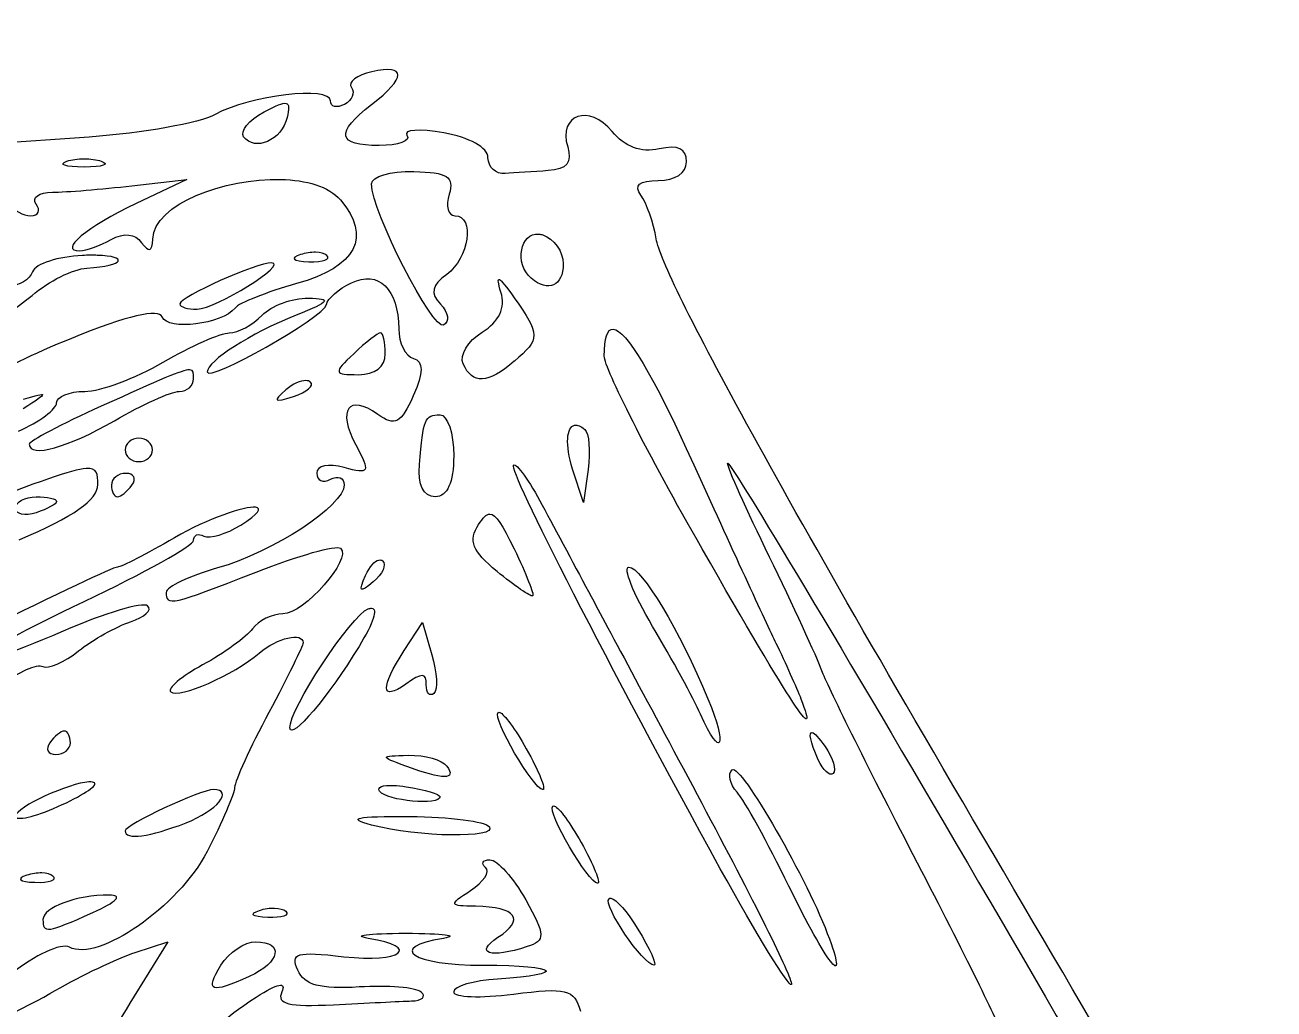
# Model space of a CAD drawing. Extents: x 26 to 243, y 4 to 296.
# Drawn here: x 200.62 to 225.85, y 87.28 to 107.15 of the extents above; entities that cross this region are included whole.
import ezdxf

# ---------------------------------------------------------------- set-up
doc = ezdxf.new("R2010")
doc.units = 0
doc.layers.add('Layer_1', color=7, linetype='CONTINUOUS')

msp = doc.modelspace()

# ---------------------------------------------------------------- linework, layer by layer
at = {"layer": 'Layer_1', "color": 7}
for points in [[(201.919527, 104.892409), (199.950036, 104.753502), (198.187248, 107.154595)], [(205.894892, 105.572057), (205.894892, 105.572057)], [(201.814797, 104.453641), (201.814797, 104.453641)], [(208.47127, 104.195673), (208.47127, 104.195673)], [(202.782178, 103.907939), (203.887917, 104.035269), (202.869269, 103.552404)], [(205.789059, 104.03637), (205.789059, 104.03637)], [(211.000247, 102.931185), (211.000247, 102.931185)], [(202.082688, 102.50289), (202.082688, 102.50289)], [(206.491857, 102.563526), (206.491857, 102.563526)], [(205.602747, 102.350755), (205.602747, 102.350755)], [(210.203742, 102.013412), (210.203742, 102.013412)], [(207.801546, 100.93744), (207.801546, 100.93744)], [(212.499552, 101.013508), (212.499552, 101.013508)], [(203.945242, 100.192196), (203.945242, 100.192196)], [(210.504154, 100.363073), (210.50305, 100.363073)], [(206.296728, 99.973914), (206.296728, 99.973914)], [(209.003194, 99.282139), (209.003194, 99.282139)], [(211.721787, 99.072677), (211.721787, 99.072677)], [(202.920535, 98.809197), (202.920535, 98.809197)], [(201.856137, 98.197898), (201.856137, 98.197898)], [(210.488169, 98.266249), (210.488169, 98.266249)], [(211.992986, 98.180259), (211.89928, 97.50833), (211.682101, 98.186874)], [(214.809697, 98.301527), (214.809697, 98.301527)], [(202.66036, 98.099783), (202.66036, 98.099783)], [(200.846862, 97.626841), (200.846862, 97.626841)], [(205.279185, 97.414071), (205.279185, 97.414071)], [(210.011368, 97.277921), (210.011368, 97.277921)], [(207.769023, 96.350226), (207.769023, 96.350226)], [(212.818156, 96.208011), (212.818156, 96.208011)], [(207.621849, 95.375676), (207.621849, 95.375676)], [(208.282204, 94.525151), (208.647659, 95.089595), (208.647659, 95.089595)], [(208.647659, 95.089595), (208.838933, 94.43861)], [(210.208701, 93.27279), (210.208701, 93.27279)], [(201.416268, 92.896861), (201.416268, 92.896861)], [(216.521219, 92.865995), (216.521219, 92.865995)], [(208.364887, 92.407384), (208.364887, 92.407384)], [(214.905607, 92.112481), (214.905607, 92.112481)], [(201.910707, 91.869397), (201.910707, 91.869397)], [(204.427557, 91.714505), (204.427557, 91.714505)], [(208.06668, 91.798842), (208.06668, 91.798842)], [(211.314439, 91.38102), (211.314439, 91.38102)], [(208.394102, 91.171558), (208.394102, 91.171558)], [(210.011919, 90.295676), (210.011919, 90.295676)], [(200.962065, 90.029992), (200.962065, 90.029992)], [(202.320813, 89.585161), (202.320813, 89.585161)], [(205.662279, 89.320578), (205.662279, 89.320578)], [(212.453801, 89.519564), (212.453801, 89.519564)], [(208.31197, 88.812358), (208.31197, 88.812358)], [(203.507577, 88.639827), (202.740839, 87.398489)], [(202.84998, 88.425953), (203.507577, 88.639827), (203.507577, 88.639827)], [(205.280285, 88.640377), (205.280285, 88.640377)]]:
    msp.add_lwpolyline(points, dxfattribs=at)
for points in [[(207.625157, 106.209261), (207.322728, 106.141621), (207.13823, 105.999155), (207.215051, 105.892864)], [(207.621849, 105.548906), (208.326897, 106.094651), (208.328404, 106.366549), (207.625157, 106.209261)], [(206.792271, 105.622219), (206.792271, 105.926596), (205.158724, 105.73486), (204.462284, 105.348816)], [(207.215051, 105.892864), (207.291844, 105.786577), (207.227949, 105.632802), (207.07339, 105.55111)], [(205.450062, 105.397872), (205.691926, 105.527073), (205.828838, 105.587709), (205.894892, 105.572057)], [(205.894892, 105.572057), (205.960946, 105.556393), (205.956512, 105.464098), (205.916389, 105.28708)], [(207.07339, 105.55111), (206.918845, 105.469415), (206.792271, 105.501541), (206.792271, 105.622219)], [(207.776741, 104.720982), (206.926011, 104.720982), (206.878561, 104.973582), (207.621849, 105.548906)], [(212.48026, 105.004858), (212.020435, 105.566336), (211.382037, 105.345971), (211.58123, 104.694523)], [(204.462284, 105.348816), (204.14707, 105.174098), (203.002809, 104.968728), (201.919527, 104.892409)], [(205.037202, 104.897921), (204.957051, 105.008817), (205.142806, 105.233754), (205.450062, 105.397872)], [(205.916389, 105.28708), (205.812926, 104.830597), (205.261907, 104.586923), (205.037202, 104.897921)], [(209.079262, 104.976193), (208.588364, 105.062064), (208.253999, 105.039639), (208.335674, 104.926584)], [(209.97223, 104.475138), (209.97223, 104.674023), (209.593753, 104.886192), (209.079262, 104.976193)], [(213.426147, 104.65208), (213.065524, 104.571421), (212.734006, 104.694992), (212.48026, 105.004858)], [(208.335674, 104.926584), (208.417377, 104.813528), (208.165869, 104.720982), (207.776741, 104.720982)], [(211.58123, 104.694523), (211.677665, 104.379055), (211.562995, 104.23782), (211.190417, 104.212759)], [(213.981219, 104.394109), (213.981219, 104.660473), (213.812845, 104.738573), (213.426147, 104.65208)], [(201.469185, 104.404582), (201.564237, 104.437382), (201.689516, 104.453641), (201.814797, 104.453641)], [(201.814797, 104.453641), (201.940081, 104.453641), (202.065371, 104.437385), (202.160409, 104.404582)], [(210.317842, 104.15378), (210.127765, 104.14077), (209.97223, 104.285377), (209.97223, 104.475138)], [(201.814797, 104.285521), (201.434646, 104.285521), (201.279108, 104.33898), (201.469185, 104.404582)], [(202.160409, 104.404582), (202.350486, 104.33898), (202.194978, 104.285521), (201.814797, 104.285521)], [(207.620746, 103.945971), (207.620746, 104.094796), (208.003233, 104.207047), (208.47127, 104.195673)], [(208.47127, 104.195673), (209.156591, 104.178994), (209.295929, 104.090384), (209.188403, 103.738716)], [(211.190417, 104.212759), (210.900518, 104.19326), (210.507919, 104.166791), (210.317842, 104.15378)], [(213.411813, 104.011565), (213.75175, 104.011565), (213.981219, 104.165811), (213.981219, 104.394109)], [(203.201103, 102.82921), (203.227153, 103.544268), (204.655657, 104.065123), (205.789059, 104.03637)], [(205.789059, 104.03637), (206.304238, 104.023306), (206.758478, 103.896526), (206.992361, 103.62296)], [(209.076507, 101.094536), (208.854624, 100.977242), (207.620746, 103.393964), (207.620746, 103.945971)], [(213.059035, 103.716115), (212.911857, 103.916891), (213.025141, 104.011565), (213.411813, 104.011565)], [(200.846862, 103.538623), (200.752882, 103.668685), (200.900857, 103.77644), (201.175936, 103.777852)], [(201.175936, 103.777852), (201.451018, 103.779263), (202.173933, 103.837872), (202.782178, 103.907939)], [(209.188403, 103.738716), (209.115025, 103.498666), (209.167462, 103.302152), (209.30526, 103.302152)], [(213.36937, 102.836375), (213.317808, 103.157688), (213.17819, 103.553539), (213.059035, 103.716115)], [(200.293441, 103.538623), (200.387421, 103.408561), (200.588967, 103.302152), (200.741029, 103.302152)], [(200.741029, 103.302152), (200.89309, 103.302152), (200.940842, 103.408561), (200.846862, 103.538623)], [(202.869269, 103.552404), (201.870855, 103.079594), (201.285577, 102.589428), (201.728807, 102.596596)], [(206.992361, 103.62296), (207.630296, 102.876756), (207.312003, 102.268228), (206.108213, 101.93183)], [(209.30526, 103.302152), (209.712986, 103.302152), (209.591436, 102.439286), (209.138243, 102.117592)], [(202.359949, 102.82039), (202.628652, 102.965729), (202.839091, 102.944272), (202.97786, 102.757553)], [(210.846458, 102.040971), (210.49451, 102.341987), (210.632678, 102.968531), (211.000247, 102.931185)], [(211.000247, 102.931185), (211.024744, 102.928645), (211.050403, 102.923342), (211.076867, 102.91465)], [(201.728807, 102.596596), (201.851855, 102.598572), (202.135864, 102.699184), (202.359949, 102.82039)], [(202.97786, 102.757553), (203.128341, 102.555107), (203.19179, 102.57556), (203.201103, 102.82921)], [(211.076867, 102.91465), (211.304959, 102.839782), (211.491381, 102.577123), (211.491381, 102.330912)], [(220.594149, 89.704776), (216.017831, 97.470665), (213.494479, 102.056649), (213.36937, 102.836375)], [(201.78062, 102.500136), (201.289751, 102.479025), (200.837207, 102.331815), (200.775203, 102.172713)], [(202.082688, 102.50289), (201.99503, 102.505712), (201.894454, 102.505216), (201.78062, 102.500136)], [(201.869918, 102.246026), (202.6613, 102.295889), (202.696307, 102.48307), (202.082688, 102.50289)], [(206.186484, 102.517775), (205.965927, 102.442286), (206.031403, 102.386355), (206.353503, 102.37501)], [(206.491857, 102.563526), (206.395805, 102.566909), (206.286278, 102.551926), (206.186484, 102.517775)], [(206.353503, 102.37501), (206.644954, 102.364737), (206.808064, 102.420453), (206.716201, 102.499032)], [(206.716201, 102.499032), (206.670269, 102.538315), (206.587908, 102.560145), (206.491857, 102.563526)], [(200.775203, 102.172713), (200.713171, 102.01361), (200.499771, 101.883325), (200.300607, 101.883325)], [(200.76418, 101.694259), (201.098754, 101.980435), (201.596303, 102.228782), (201.869918, 102.246026)], [(205.602747, 102.350755), (205.303902, 102.357867), (203.750113, 101.663033), (203.750113, 101.522278)], [(204.095725, 101.415344), (204.475484, 101.42113), (205.959504, 102.342261), (205.602747, 102.350755)], [(207.213951, 101.948919), (207.764284, 102.212345), (208.162432, 101.823384), (208.169205, 101.016262)], [(211.491381, 102.330912), (211.491381, 101.881696), (211.190741, 101.746512), (210.846458, 102.040971)], [(206.108213, 101.93183), (205.504596, 101.763152), (204.944777, 101.540899), (204.864118, 101.437942)], [(206.711793, 101.507396), (206.728359, 101.625763), (206.954109, 101.824546), (207.213951, 101.948919)], [(209.138243, 102.117592), (208.835588, 101.902753), (208.80083, 101.737221), (209.013117, 101.51842)], [(210.234059, 101.757648), (210.176358, 101.943396), (210.162769, 102.030422), (210.203742, 102.013412)], [(210.203742, 102.013412), (210.244718, 101.996394), (210.340304, 101.875516), (210.501397, 101.646854)], [(199.779159, 101.528343), (199.545959, 101.008552), (200.064805, 101.09608), (200.76418, 101.694259)], [(209.855923, 100.952322), (210.195324, 101.161553), (210.330071, 101.448485), (210.234059, 101.757648)], [(203.392924, 101.258248), (203.323187, 101.434902), (202.687896, 101.284943), (201.561237, 100.826092)], [(204.864118, 101.437942), (204.607493, 101.110454), (203.50443, 100.975735), (203.392924, 101.258248)], [(203.750113, 101.522278), (203.750113, 101.460584), (203.905649, 101.412465), (204.095725, 101.415344)], [(204.302981, 100.148098), (204.302981, 99.923035), (206.677644, 101.263048), (206.711793, 101.507396)], [(205.408719, 101.291872), (205.598034, 101.486966), (206.017865, 101.642561), (206.341376, 101.637481)], [(206.341376, 101.637481), (206.833572, 101.629751), (206.793956, 101.57397), (206.099943, 101.295177)], [(209.013117, 101.51842), (209.174464, 101.352163), (209.203112, 101.161457), (209.076507, 101.094536)], [(210.501397, 101.646854), (211.030987, 100.896817), (211.03097, 100.813714), (210.504154, 100.363073)], [(206.099943, 101.295177), (205.168356, 100.920939), (204.302981, 100.368508), (204.302981, 100.148098)], [(204.747814, 100.93744), (204.921999, 100.93744), (205.219433, 101.09678), (205.408719, 101.291872)], [(203.413871, 100.345984), (203.973348, 100.671141), (204.573626, 100.93744), (204.747814, 100.93744)], [(207.801546, 100.93744), (207.749081, 100.93744), (207.505461, 100.747462), (207.259702, 100.515207)], [(207.897456, 100.515207), (207.897456, 100.747462), (207.854011, 100.93744), (207.801546, 100.93744)], [(208.169205, 101.016262), (208.171463, 100.73446), (208.305868, 100.465906), (208.467412, 100.419847)], [(209.471175, 100.309606), (209.392689, 100.484513), (209.565968, 100.773562), (209.855923, 100.952322)], [(212.320959, 100.466149), (212.320959, 100.836608), (212.380754, 101.01861), (212.499552, 101.013508)], [(212.499552, 101.013508), (212.760907, 101.002275), (213.307397, 100.085279), (214.127842, 98.275622)], [(201.561237, 100.826092), (199.982006, 100.182933), (198.925866, 99.547702), (200.048151, 99.916038)], [(207.259702, 100.515207), (206.845202, 100.123455), (206.852057, 100.092978), (207.355062, 100.092978)], [(207.355062, 100.092978), (207.691245, 100.092978), (207.897456, 100.253373), (207.897456, 100.515207)], [(208.467412, 100.419847), (208.674168, 100.360919), (208.672915, 100.13745), (208.463004, 99.665233)], [(214.294311, 96.577877), (213.208966, 98.472317), (212.320959, 100.222227), (212.320959, 100.466149)], [(201.829128, 99.755081), (202.141322, 99.755081), (202.854393, 100.020828), (203.413871, 100.345984)], [(203.945242, 100.192196), (203.794476, 100.19276), (203.367245, 99.996983), (202.160409, 99.45412)], [(204.02627, 100.011398), (204.02627, 100.12096), (204.035697, 100.191809), (203.945242, 100.192196)], [(210.50305, 100.363073), (209.970638, 99.907707), (209.658684, 99.891654), (209.471175, 100.309606)], [(203.735229, 99.755081), (203.895362, 99.755081), (204.02627, 99.870499), (204.02627, 100.011398)], [(206.296728, 99.973914), (206.189284, 99.976736), (206.028928, 99.905509), (205.888277, 99.784297)], [(206.042618, 99.652005), (206.315273, 99.740809), (206.468966, 99.872994), (206.383819, 99.945802)], [(206.383819, 99.945802), (206.36254, 99.964005), (206.332545, 99.973011), (206.296728, 99.973914)], [(200.593853, 99.596885), (201.107046, 99.751048), (201.106995, 99.745111), (200.586687, 99.40065)], [(201.261376, 99.524675), (201.261376, 99.651399), (201.516934, 99.755081), (201.829128, 99.755081)], [(202.426646, 99.163628), (202.986124, 99.488779), (203.575096, 99.755081), (203.735229, 99.755081)], [(205.888277, 99.784297), (205.617231, 99.550747), (205.648552, 99.523673), (206.042618, 99.652005)], [(207.747526, 99.289858), (207.154012, 99.711159), (206.921314, 99.390179), (207.302145, 98.675251)], [(208.463004, 99.665233), (208.212701, 99.102169), (208.097255, 99.04161), (207.747526, 99.289858)], [(200.489123, 98.952512), (200.913867, 99.140387), (201.261376, 99.397952), (201.261376, 99.524675)], [(202.160409, 99.45412), (201.362059, 99.095), (200.708508, 98.74967), (200.708508, 98.686828)], [(200.708508, 98.686828), (200.708508, 98.403909), (201.494861, 98.622069), (202.426646, 99.163628)], [(208.586476, 98.277276), (208.663213, 99.205798), (208.694895, 99.282139), (209.003194, 99.282139)], [(209.003194, 99.282139), (209.155284, 99.282139), (209.279355, 98.909434), (209.279355, 98.454215)], [(211.682101, 98.186874), (211.524302, 98.679036), (211.55776, 99.040187), (211.721787, 99.072677)], [(211.721787, 99.072677), (211.776462, 99.083514), (211.845401, 99.058004), (211.926842, 98.988343)], [(211.926842, 98.988343), (212.014328, 98.913523), (212.044294, 98.54982), (211.992986, 98.180259)], [(202.920535, 98.809197), (202.768474, 98.809197), (202.643825, 98.702793), (202.643825, 98.572726)], [(203.197243, 98.572726), (203.197243, 98.702793), (203.072596, 98.809197), (202.920535, 98.809197)], [(207.302145, 98.675251), (207.599212, 98.117617), (207.579762, 98.078983), (207.070633, 98.21719)], [(202.643825, 98.572726), (202.643825, 98.442666), (202.768474, 98.336254), (202.920535, 98.336254)], [(202.920535, 98.336254), (203.072596, 98.336254), (203.197243, 98.442663), (203.197243, 98.572726)], [(209.279355, 98.454215), (209.279355, 97.916756), (209.148722, 97.626841), (208.906181, 97.626841)], [(214.809697, 98.301527), (214.809922, 98.574447), (223.697106, 83.397831), (225.105846, 80.718862)], [(201.856137, 98.197898), (201.56566, 98.178512), (200.916326, 97.934875), (199.464414, 97.384305)], [(202.090954, 97.875439), (202.090954, 98.092615), (202.082064, 98.212974), (201.856137, 98.197898)], [(207.070633, 98.21719), (206.738288, 98.307411), (206.515008, 98.26067), (206.515008, 98.101437)], [(208.906181, 97.626841), (208.669989, 97.626841), (208.552469, 97.866086), (208.586476, 98.277276)], [(214.664174, 90.115982), (212.453895, 94.127088), (210.380332, 98.174025), (210.488169, 98.266249)], [(210.488169, 98.266249), (210.543879, 98.313908), (210.805017, 97.949999), (211.068048, 97.457618)], [(214.127842, 98.275622), (214.849795, 96.683214), (215.596148, 95.060862), (215.786451, 94.670673)], [(215.658017, 96.409758), (215.191193, 97.366189), (214.80964, 98.217456), (214.809697, 98.301527)], [(200.50125, 96.758124), (201.604344, 97.221818), (202.090954, 97.563804), (202.090954, 97.875439)], [(202.66036, 98.099783), (202.499324, 98.099783), (202.367665, 97.993374), (202.367665, 97.863312)], [(202.782178, 97.863312), (202.876158, 97.993374), (202.821396, 98.099783), (202.66036, 98.099783)], [(206.515008, 98.101437), (206.515008, 97.954944), (206.639106, 97.90089), (206.791168, 97.981272)], [(206.791168, 97.981272), (206.943229, 98.061658), (207.067878, 98.009492), (207.067878, 97.865516)], [(200.432348, 97.397535), (200.432348, 97.523516), (200.61877, 97.626841), (200.846862, 97.626841)], [(200.846862, 97.626841), (201.074954, 97.626841), (201.261376, 97.584798), (201.261376, 97.533685)], [(202.367665, 97.863312), (202.367665, 97.73325), (202.422427, 97.626841), (202.489483, 97.626841)], [(202.489483, 97.626841), (202.556539, 97.626841), (202.688198, 97.73325), (202.782178, 97.863312)], [(207.067878, 97.865516), (207.067878, 97.445976), (205.636532, 96.508092), (204.510239, 96.189271)], [(200.846862, 97.30493), (200.61877, 97.230065), (200.432348, 97.271557), (200.432348, 97.397535)], [(201.261376, 97.533685), (201.261376, 97.482569), (201.074954, 97.379795), (200.846862, 97.30493)], [(205.279185, 97.414071), (205.063197, 97.439471), (204.325691, 97.197936), (203.638215, 96.798914)], [(204.980977, 97.056331), (205.350672, 97.287542), (205.408776, 97.398831), (205.279185, 97.414071)], [(211.068048, 97.457618), (211.331107, 96.96523), (211.774529, 96.136809), (212.053619, 95.616558)], [(209.78151, 97.067358), (209.870094, 97.202754), (209.939292, 97.27837), (210.011368, 97.277921)], [(210.011368, 97.277921), (210.131499, 97.277074), (210.259823, 97.066291), (210.500296, 96.574019)], [(204.02627, 96.750408), (204.02627, 96.857512), (204.121097, 96.895366), (204.236836, 96.834192)], [(204.236836, 96.834192), (204.352548, 96.77302), (204.687466, 96.872771), (204.980977, 97.056331)], [(210.154131, 96.12037), (209.656293, 96.528311), (209.570774, 96.745317), (209.78151, 97.067358)], [(201.815898, 95.513482), (203.031739, 96.086613), (204.02627, 96.643302), (204.02627, 96.750408)], [(203.638215, 96.798914), (203.078004, 96.473757), (202.561749, 96.208011), (202.491137, 96.208011)], [(205.288555, 96.106589), (206.143773, 96.441163), (206.910615, 96.657639), (206.992911, 96.587247)], [(206.992911, 96.587247), (207.237513, 96.378041), (206.258998, 95.262126), (205.830952, 95.262126)], [(210.500296, 96.574019), (210.745237, 96.07264), (210.912936, 95.646067), (210.872917, 95.626481)], [(216.291914, 93.547296), (216.679489, 92.539582), (216.132932, 93.368579), (214.294311, 96.577877)], [(216.730682, 94.07977), (216.60752, 94.404927), (216.124841, 95.453329), (215.658017, 96.409758)], [(202.491137, 96.208011), (202.328436, 96.208011), (197.862122, 94.000113), (195.31707, 92.661494)], [(204.510239, 96.189271), (203.940009, 96.027846), (203.473403, 95.806282), (203.473403, 95.697036)], [(203.473403, 95.697036), (203.473403, 95.412012), (203.566322, 95.432814), (205.288555, 96.106589)], [(207.500031, 96.040442), (207.577902, 96.215354), (207.684754, 96.333097), (207.769023, 96.350226)], [(207.843989, 96.332587), (207.929107, 96.259782), (207.843871, 96.068562), (207.654923, 95.90815)], [(207.769023, 96.350226), (207.797104, 96.355926), (207.822701, 96.35079), (207.843989, 96.332587)], [(210.872917, 95.626481), (210.832898, 95.606895), (210.509448, 95.829235), (210.154131, 96.12037)], [(213.29716, 95.010773), (212.907045, 95.669212), (212.691692, 96.208011), (212.818156, 96.208011)], [(212.818156, 96.208011), (213.071309, 96.208011), (213.83949, 94.927766), (214.415026, 93.547296)], [(207.654923, 95.90815), (207.381845, 95.676341), (207.350002, 95.703415), (207.500031, 96.040442)], [(212.053619, 95.616558), (212.332737, 95.096309), (213.380247, 93.138568), (214.381402, 91.265814)], [(201.391464, 94.91431), (199.015096, 93.885954), (199.342079, 94.347382), (201.815898, 95.513482)], [(203.099128, 95.424734), (203.001649, 95.508108), (202.232937, 95.278453), (201.391464, 94.91431)], [(202.752966, 95.102276), (203.040861, 95.196312), (203.196608, 95.341357), (203.099128, 95.424734)], [(205.970409, 92.959148), (205.952544, 93.325086), (207.217555, 95.247501), (207.552948, 95.364102)], [(207.621849, 95.375676), (207.750977, 95.365575), (207.661569, 95.090679), (207.367186, 94.604526)], [(207.552948, 95.364102), (207.580351, 95.373641), (207.6034, 95.377115), (207.621849, 95.375676)], [(201.703452, 94.513577), (201.992588, 94.743255), (202.465071, 95.008233), (202.752966, 95.102276)], [(205.830952, 95.262126), (205.613895, 95.262126), (205.336851, 95.126312), (205.215242, 94.960611)], [(205.215242, 94.960611), (205.093635, 94.79491), (204.641202, 94.467335), (204.209825, 94.232455)], [(205.353598, 94.471684), (205.714306, 94.780189), (206.238297, 94.902284), (206.238297, 94.677839)], [(214.262891, 93.236962), (214.121977, 93.55399), (213.687248, 94.352335), (213.29716, 95.010773)], [(206.238297, 94.677839), (206.238297, 94.616659), (205.927229, 93.98476), (205.547076, 93.273893)], [(207.367186, 94.604526), (206.763431, 93.607519), (205.983673, 92.68907), (205.970409, 92.959148)], [(215.786451, 94.670673), (215.976781, 94.280487), (216.204368, 93.774905), (216.291914, 93.547296)], [(200.979154, 94.201038), (201.088571, 94.143205), (201.414287, 94.283899), (201.703452, 94.513577)], [(203.563801, 93.686753), (203.730454, 93.544214), (204.836257, 94.029196), (205.353598, 94.471684)], [(208.31197, 93.843299), (207.805071, 93.483491), (207.792464, 93.76947), (208.282204, 94.525151)], [(208.838933, 94.43861), (208.944032, 94.080504), (208.962044, 93.728898), (208.878619, 93.657538)], [(200.149023, 93.838338), (200.496043, 94.095764), (200.869764, 94.258874), (200.979154, 94.201038)], [(204.209825, 94.232455), (203.778451, 93.997576), (203.487601, 93.751933), (203.563801, 93.686753)], [(208.726484, 93.832826), (208.726484, 94.076974), (208.644117, 94.07909), (208.31197, 93.843299)], [(218.646705, 90.229531), (217.716021, 92.021905), (216.853843, 93.754614), (216.730682, 94.07977)], [(208.878619, 93.657538), (208.795194, 93.586178), (208.726484, 93.665161), (208.726484, 93.832826)], [(214.415026, 93.547296), (214.818039, 92.580648), (214.679903, 92.298858), (214.262891, 93.236962)], [(205.547076, 93.273893), (205.166922, 92.563032), (204.855851, 91.881564), (204.855851, 91.759703)], [(211.079622, 91.714505), (210.89042, 91.714505), (210.05082, 93.162957), (210.177284, 93.271136)], [(210.177284, 93.271136), (210.184791, 93.277542), (210.195456, 93.277729), (210.208701, 93.27279)], [(210.208701, 93.27279), (210.301355, 93.237964), (210.524849, 92.936564), (210.746137, 92.539675)], [(201.416268, 92.896861), (201.349212, 92.896861), (201.217553, 92.790452), (201.123573, 92.66039)], [(201.538086, 92.66039), (201.538086, 92.790452), (201.483324, 92.896861), (201.416268, 92.896861)], [(216.640833, 92.315331), (216.474074, 92.686995), (216.442033, 92.885815), (216.521219, 92.865995)], [(216.521219, 92.865995), (216.568731, 92.854113), (216.656409, 92.763542), (216.778637, 92.583772)], [(201.123573, 92.66039), (201.029593, 92.530328), (201.084355, 92.423919), (201.245391, 92.423919)], [(201.245391, 92.423919), (201.406427, 92.423919), (201.538086, 92.530328), (201.538086, 92.66039)], [(216.778637, 92.583772), (216.939814, 92.346409), (217.013525, 92.102262), (216.942348, 92.041375)], [(208.31197, 92.187448), (207.778824, 92.383397), (207.780856, 92.391353), (208.364887, 92.407384)], [(208.364887, 92.407384), (208.69805, 92.416528), (209.047568, 92.317513), (209.141548, 92.187448)], [(210.746137, 92.539675), (210.999036, 92.08609), (211.149274, 91.714505), (211.079622, 91.714505)], [(209.141548, 92.187448), (209.343648, 91.907746), (209.072982, 91.907746), (208.31197, 92.187448)], [(215.000967, 91.661589), (214.852123, 91.82731), (214.809256, 92.030069), (214.905607, 92.112481)], [(214.905607, 92.112481), (215.071017, 92.253951), (216.451965, 89.851255), (216.866831, 88.699909)], [(216.942348, 92.041375), (216.871144, 91.980489), (216.73566, 92.103989), (216.640833, 92.315331)], [(201.910707, 91.869397), (201.525784, 91.84809), (200.436472, 91.365332), (200.434002, 91.176519)], [(201.287284, 91.371648), (201.757636, 91.579674), (202.090782, 91.793821), (202.027564, 91.847898)], [(202.027564, 91.847898), (202.006539, 91.865875), (201.965695, 91.872445), (201.910707, 91.869397)], [(204.427557, 91.714505), (204.171835, 91.714505), (202.643825, 91.000613), (202.643825, 90.881067)], [(203.875239, 91.043124), (204.494153, 91.284311), (204.848096, 91.714505), (204.427557, 91.714505)], [(204.855851, 91.759703), (204.855851, 91.637843), (204.604953, 91.053434), (204.298573, 90.461041)], [(207.783907, 91.680331), (207.723602, 91.763784), (207.844091, 91.808056), (208.06668, 91.798842)], [(209.003194, 91.568983), (209.003194, 91.38601), (207.925498, 91.484396), (207.783907, 91.680331)], [(208.06668, 91.798842), (208.140876, 91.795766), (208.22635, 91.786633), (208.320239, 91.77128)], [(208.320239, 91.77128), (208.695821, 91.709874), (209.003194, 91.618855), (209.003194, 91.568983)], [(216.049931, 89.763754), (215.622053, 90.641677), (215.149783, 91.495865), (215.000967, 91.661589)], [(200.434002, 91.176519), (200.432873, 91.075633), (200.816961, 91.163622), (201.287284, 91.371648)], [(212.18536, 89.822733), (211.996158, 89.822733), (211.157109, 91.270638), (211.283573, 91.378816)], [(211.283573, 91.378816), (211.29108, 91.385223), (211.301211, 91.385931), (211.314439, 91.38102)], [(211.314439, 91.38102), (211.407093, 91.346197), (211.631138, 91.044792), (211.852425, 90.647903)], [(207.620746, 90.999027), (207.106537, 91.135264), (207.304584, 91.179601), (208.394102, 91.171558)], [(208.394102, 91.171558), (209.199624, 91.165603), (209.922505, 91.072588), (210.000342, 90.964853)], [(214.381402, 91.265814), (215.382529, 89.393061), (216.156777, 87.822034), (216.101744, 87.774968)], [(202.643825, 90.881067), (202.643825, 90.69095), (203.138075, 90.755847), (203.875239, 91.043124)], [(210.000342, 90.964853), (210.173739, 90.724893), (208.568674, 90.747875), (207.620746, 90.999027)], [(211.852425, 90.647903), (212.105296, 90.194318), (212.255013, 89.822733), (212.18536, 89.822733)], [(204.298573, 90.461041), (203.723517, 89.349139), (202.102359, 88.224147), (201.519344, 88.53234)], [(209.621106, 89.676663), (209.884843, 89.847964), (210.01942, 90.057198), (209.920417, 90.141887)], [(209.920417, 90.141887), (209.821385, 90.226571), (209.86268, 90.295676), (210.011919, 90.295676)], [(210.011919, 90.295676), (210.161158, 90.295676), (210.485838, 89.932286), (210.733459, 89.488147)], [(216.101744, 87.774968), (216.04671, 87.727902), (215.399561, 88.78144), (214.664174, 90.115982)], [(220.338938, 86.797113), (220.338938, 86.892711), (219.577418, 88.43716), (218.646705, 90.229531)], [(200.656692, 89.98424), (200.436136, 89.908755), (200.501611, 89.852824), (200.823711, 89.841476)], [(200.962065, 90.029992), (200.866014, 90.033378), (200.756486, 90.018392), (200.656692, 89.98424)], [(200.823711, 89.841476), (201.115162, 89.831203), (201.278826, 89.887472), (201.186963, 89.966051)], [(201.186963, 89.966051), (201.141031, 90.005337), (201.058117, 90.026611), (200.962065, 90.029992)], [(202.320813, 89.585161), (201.662078, 89.587137), (200.985216, 89.335016), (200.985216, 89.087965)], [(201.990082, 89.230177), (202.478835, 89.44819), (202.605462, 89.584315), (202.320813, 89.585161)], [(209.717569, 89.35751), (209.182476, 89.364509), (209.175618, 89.387329), (209.621106, 89.676663)], [(216.866831, 88.699909), (217.252375, 87.629931), (216.807669, 88.209001), (216.049931, 89.763754)], [(225.846129, 80.482391), (225.026866, 82.043145), (222.663543, 86.193084), (220.594149, 89.704776)], [(205.356906, 89.274827), (205.4567, 89.30899), (205.566227, 89.323959), (205.662279, 89.320578)], [(205.662279, 89.320578), (205.75833, 89.317191), (205.841242, 89.295909), (205.887173, 89.256635)], [(210.173976, 88.730776), (210.728938, 89.09121), (210.542815, 89.346729), (209.717569, 89.35751)], [(210.733459, 89.488147), (211.133848, 88.770036), (211.137082, 88.665323), (210.762122, 88.54226)], [(213.32748, 88.167435), (213.108616, 88.167435), (212.278355, 89.392282), (212.41687, 89.510748)], [(212.41687, 89.510748), (212.426494, 89.518986), (212.438798, 89.521596), (212.453801, 89.519564)], [(212.453801, 89.519564), (212.55883, 89.505484), (212.786138, 89.250889), (212.998953, 88.898898)], [(200.985216, 89.087965), (200.985216, 88.806242), (201.065579, 88.817777), (201.990082, 89.230177)], [(205.523925, 89.132062), (205.201853, 89.143407), (205.136349, 89.199338), (205.356906, 89.274827)], [(205.887173, 89.256635), (205.979065, 89.178056), (205.815401, 89.121789), (205.523925, 89.132062)], [(207.551844, 88.710383), (207.209678, 88.766745), (207.551635, 88.812358), (208.31197, 88.812358)], [(208.31197, 88.812358), (209.072305, 88.812358), (209.414234, 88.766745), (209.072096, 88.710383)], [(212.998953, 88.898898), (213.242172, 88.496625), (213.389907, 88.167435), (213.32748, 88.167435)], [(201.519344, 88.53234), (201.351365, 88.621135), (200.820268, 88.376319), (200.339192, 87.988289)], [(204.579141, 88.167435), (204.741927, 88.427559), (205.057527, 88.640377), (205.280285, 88.640377)], [(205.280285, 88.640377), (205.857458, 88.640377), (205.781377, 88.227898), (205.150751, 87.939233)], [(207.062366, 88.339966), (208.21781, 88.207417), (208.644524, 88.530376), (207.551844, 88.710383)], [(209.072096, 88.710383), (207.916481, 88.520007), (208.439952, 88.167435), (209.878524, 88.167435)], [(210.762122, 88.54226), (210.020893, 88.298979), (209.678422, 88.408913), (210.173976, 88.730776)], [(201.23161, 87.654253), (201.760241, 87.961088), (202.488396, 88.308377), (202.84998, 88.425953)], [(206.131363, 88.06546), (205.974702, 88.414616), (206.097703, 88.450634), (207.062366, 88.339966)], [(205.150751, 87.939233), (204.374414, 87.583873), (204.246006, 87.635031), (204.579141, 88.167435)], [(207.369393, 87.728117), (206.581683, 87.679473), (206.265814, 87.765788), (206.131363, 88.06546)], [(209.878524, 88.167435), (211.41909, 88.167435), (211.608029, 87.982111), (210.163503, 87.88797)], [(205.292412, 87.524719), (205.730732, 87.805124), (205.903601, 87.839563), (205.808351, 87.627245)], [(210.163503, 87.88797), (209.677262, 87.856282), (209.279355, 87.740368), (209.279355, 87.629999)], [(198.389545, 86.272358), (199.424171, 86.725703), (200.70298, 87.347421), (201.23161, 87.654253)], [(205.808351, 87.627245), (205.69947, 87.384593), (205.948983, 87.323159), (206.850147, 87.370377)], [(208.622855, 87.626141), (208.51499, 87.718402), (207.950997, 87.764035), (207.369393, 87.728117)], [(208.427173, 87.445344), (208.642509, 87.452456), (208.730692, 87.533894), (208.622855, 87.626141)], [(209.279355, 87.629999), (209.279355, 87.519633), (209.821978, 87.498678), (210.484861, 87.583698)], [(210.484861, 87.583698), (211.554229, 87.720855), (211.707064, 87.68236), (211.841402, 87.243047)], [(202.740839, 87.398489), (202.319086, 86.715831), (201.944216, 86.118344), (201.907953, 86.070611)], [(204.68277, 87.057839), (204.655761, 87.082844), (204.930011, 87.292896), (205.292412, 87.524719)], [(206.850147, 87.370377), (207.502023, 87.404535), (208.211725, 87.43826), (208.427173, 87.445344)]]:
    msp.add_open_spline(points, degree=3, dxfattribs=at)

doc.saveas('drawing.dxf')
